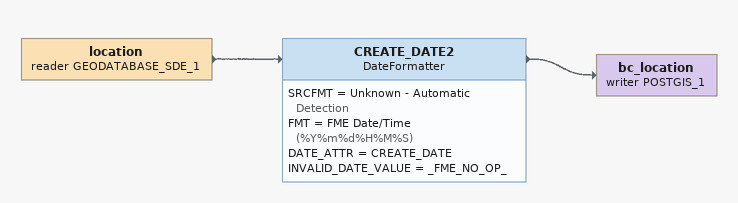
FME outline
location (reader GEODATABASE_SDE_1)
    -> CREATE_DATE2
CREATE_DATE2: DateFormatter
    SRCFMT = Unknown - Automatic Detection
    FMT = FME Date/Time (%Y%m%d%H%M%S)
    DATE_ATTR = CREATE_DATE
    INVALID_DATE_VALUE = _FME_NO_OP_
    -> bc_location (writer POSTGIS_1)
bc_location (writer POSTGIS_1)
